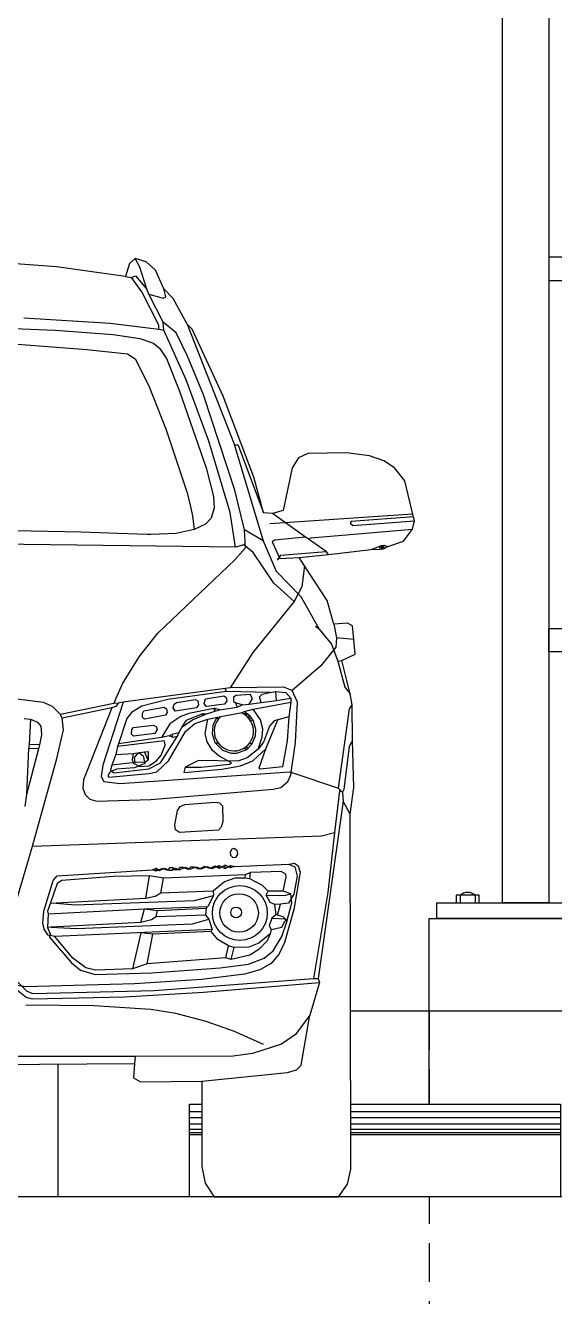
# Model space of a CAD drawing. Header units: inches. Extents: x 7915 to 10666, y -851 to 1175.
# Drawn here: x 8290.3 to 8324.6, y 670.2 to 752.4 of the extents above; entities that cross this region are included whole.
import ezdxf

# ---------------------------------------------------------------- set-up
doc = ezdxf.new("R2010")
doc.units = ezdxf.units.IN
doc.header["$LTSCALE"] = 10
doc.header["$MEASUREMENT"] = 0
doc.linetypes.add('Amconstr', pattern=[9999, 9999, 0])
doc.linetypes.add('HIDDEN2', pattern=[0.1875, 0.125, -0.0625])
for name, color, linetype in [('BOLD  DIM', 230, 'Continuous'), ('CAR1', 250, 'Continuous'), ('FINISH', 2, 'Continuous'), ('KERB STONE', 6, 'Continuous'), ('SHADE COL', 4, 'Continuous'), ('STONE', 251, 'Continuous'), ('WALL', 4, 'Continuous')]:
    doc.layers.add(name, color=color, linetype=linetype)

# ---------------------------------------------------------------- blocks, each defined once
blk = doc.blocks.new('A$C3e5476b5')
at = {"layer": 'BOLD  DIM', "color": 1, "linetype": 'HIDDEN2', "ltscale": 2}
blk.add_lwpolyline([(8.5, 36), (-8.5, 36), (-8.5, 4), (-20.5, 4), (-20.5, 0), (20.5, 0), (20.5, 4), (8.5, 4)], close=True, dxfattribs=at)
at = {"layer": 'SHADE COL', "color": 1}
for p, q in [((-6.494, 43.5), (-6.494, 43)), ((-5.506, 43.5), (-5.506, 43))]:
    blk.add_line(p, q, dxfattribs=at)
at = {"layer": 'SHADE COL', "linetype": 'Amconstr', "lineweight": 25}
blk.add_lwpolyline([(-0.75, 43), (-3.75, 43), (-3.75, 192), (-0.75, 192)], close=True, dxfattribs=at)
at = {"layer": 'SHADE COL', "color": 3}
for points in [[(-0.75, 83.249), (0.75, 83.249), (0.75, 84.749), (-0.75, 84.749)], [(-0.75, 60.749), (0.75, 60.749), (0.75, 59.249), (-0.75, 59.249)]]:
    blk.add_lwpolyline(points, close=True, dxfattribs=at)
at = {"layer": 'SHADE COL'}
blk.add_lwpolyline([(-8, 43), (8, 43), (8, 42), (-8, 42)], close=True, dxfattribs=at)
at = {"layer": 'SHADE COL', "color": 1}
blk.add_lwpolyline([(-5.25, 43.5), (-6.75, 43.5), (-6.75, 43), (-5.25, 43)], close=True, dxfattribs=at)
blk.add_arc((-6, 42.914), 0.767, 49.85812, 130.14188, dxfattribs=at)
at = {"layer": 'WALL'}
blk.add_lwpolyline([(-8.5, 42), (8.5, 42), (8.5, 36), (-8.5, 36)], close=True, dxfattribs=at)
blk = doc.blocks.new('*U272')
at = {"layer": 'SHADE COL', "linetype": 'Amconstr', "lineweight": 25}
blk.add_blockref('A$C3e5476b5', (0, -102.216), dxfattribs=at)
blk = doc.blocks.new('*U273')
at = {"layer": 'SHADE COL', "color": 0, "linetype": 'ByBlock', "lineweight": -2}
blk.add_blockref('*U272', (192, 0), dxfattribs=at)
blk = doc.blocks.new('A$C05ee71f7')
blk.add_wipeout([(57.797, 59.508), (58.053, 60.35), (58.439, 60.671), (59.152, 60.45), (59.737, 59.908), (60.293, 58.71), (60.878, 58.096), (61.791, 56.427), (62.119, 56.099), (64.116, 51.777), (64.116, 51.777), (66.112, 46.528), (66.74, 44.232), (67.311, 44.189), (67.999, 44.386), (68.594, 47.127), (68.994, 47.784), (69.607, 48.069), (72.103, 48.097), (73.587, 47.912), (74.514, 47.598), (75.213, 47.142), (75.869, 46.3), (75.869, 46.3), (76.445, 43.95), (76.382, 43.162), (75.798, 42.392), (74.785, 42.05), (74.542, 41.921), (74.271, 41.878), (73.701, 41.864), (69.037, 41.336), (70.862, 38.555), (71.268, 37.056), (72.175, 37.086), (72.488, 36.915), (72.588, 36.044), (72.66, 35.089), (71.804, 34.675), (72.331, 32.521), (72.474, 31.822), (72.488, 29.512), (72.574, 26.459), (72.331, 24.748), (72.389, 1.797), (72.16, 0.827), (71.59, 0), (63.545, 0), (62.96, 0.884), (62.746, 1.954), (62.746, 7.474), (58.781, 7.431), (58.324, 7.702), (58.318, 8.615), (17.43, 8.615), (17.473, 7.702), (17.031, 7.431), (13.151, 7.46), (13.151, 1.797), (12.923, 0.827), (12.352, 0), (4.322, 0), (3.68, 0.998), (3.509, 1.968), (3.552, 24.662), (3.409, 29.141), (3.409, 29.141), (3.295, 29.426), (3.195, 31.223), (3.366, 31.879), (3.48, 32.536), (3.994, 34.647), (3.138, 35.103), (3.209, 36.044), (3.224, 36.715), (3.537, 37.071), (4.536, 37.029), (4.935, 38.541), (6.419, 40.794), (6.747, 41.308), (4.992, 41.436), (2.61, 41.836), (0.785, 42.321), (0.1, 43.062), (0, 43.661), (0, 43.961), (0.628, 46.143), (1.269, 47.156), (1.983, 47.712), (2.953, 47.983), (4.251, 48.097), (6.362, 48.04), (7.16, 47.769), (7.446, 47.27), (7.774, 44.546), (8.202, 44.161), (9.1, 44.36), (9.985, 47.07), (11.425, 51.164), (13.665, 56.071), (14.021, 56.413), (14.934, 58.11), (15.519, 58.724), (15.961, 59.737), (16.632, 60.435), (17.402, 60.664), (17.73, 60.378), (17.987, 59.508), (22.494, 60.136), (31.466, 60.692), (45.387, 60.721), (53.332, 60.136)]).dxf.layer = 'CAR1'
at = {"layer": 'CAR1'}
for p, q in [((58.724, 60.107), (58.439, 60.671)), ((59.18, 58.695), (58.724, 60.107)), ((57.797, 59.508), (58.182, 59.451)), ((58.182, 59.451), (58.453, 59.551)), ((58.852, 58.524), (58.182, 59.451)), ((58.453, 59.551), (59.18, 58.695)), ((59.965, 56.356), (58.852, 58.524)), ((59.323, 58.367), (59.18, 58.695)), ((59.323, 58.367), (60.25, 58.11)), ((60.25, 56.556), (59.323, 58.367)), ((60.407, 58.196), (60.293, 58.71)), ((60.25, 58.11), (60.407, 58.196)), ((51.235, 56.827), (56.812, 56.484)), ((43.319, 56.427), (53.247, 56.042)), ((53.247, 56.042), (56.998, 55.757)), ((56.812, 56.484), (59.965, 56.114)), ((59.965, 56.114), (59.965, 56.356)), ((59.965, 56.114), (60.293, 56.028)), ((60.293, 56.028), (60.25, 56.556)), ((61.077, 55.857), (60.25, 56.556)), ((61.733, 52.819), (60.293, 56.028)), ((61.791, 56.427), (64.814, 48.739)), ((50.251, 55.172), (55.301, 54.787)), ((56.998, 55.757), (58.724, 55.5)), ((58.724, 55.5), (59.622, 55.201)), ((59.622, 55.201), (60.008, 54.873)), ((61.805, 54.359), (61.077, 55.857)), ((55.301, 54.787), (57.925, 54.516)), ((57.925, 54.516), (58.439, 54.188)), ((60.008, 54.873), (60.45, 54.202)), ((62.86, 51.849), (61.805, 54.359)), ((58.439, 54.188), (59.309, 52.434)), ((60.45, 54.202), (61.306, 52.091)), ((63.188, 48.853), (61.733, 52.819)), ((59.309, 52.434), (60.435, 49.595)), ((61.306, 52.091), (63.017, 47.142)), ((64.886, 45.687), (62.86, 51.849)), ((60.435, 49.595), (61.762, 45.587)), ((64.572, 44.246), (63.188, 48.853)), ((64.814, 48.739), (66.712, 42.42)), ((65.085, 48.597), (64.843, 48.618)), ((64.843, 48.618), (65.085, 48.597)), ((65.085, 48.597), (66.74, 44.232)), ((63.017, 47.142), (63.488, 45.273)), ((61.762, 45.587), (61.947, 44.917)), ((63.488, 45.273), (63.531, 44.56)), ((65.513, 43.119), (64.886, 45.687)), ((61.947, 44.917), (62.133, 44.032)), ((63.531, 44.56), (63.345, 43.875)), ((62.133, 44.032), (62.247, 43.148)), ((63.345, 43.875), (62.974, 43.49)), ((64.914, 42.007), (64.572, 44.246)), ((76.397, 44.146), (67.139, 43.519)), ((69.45, 42.649), (67.311, 44.189)), ((72.403, 43.676), (72.331, 43.561)), ((76.439, 43.975), (72.403, 43.676)), ((72.517, 43.405), (76.496, 43.704)), ((54.944, 42.977), (46.714, 43.134)), ((56.698, 42.905), (54.944, 42.977)), ((59.209, 42.834), (56.698, 42.905)), ((59.437, 42.82), (59.209, 42.834)), ((61.092, 42.891), (59.437, 42.82)), ((62.247, 43.148), (61.092, 42.891)), ((62.974, 43.49), (62.247, 43.148)), ((66.712, 42.42), (65.513, 43.119)), ((65.57, 41.964), (65.513, 43.119)), ((69.792, 42.62), (76.382, 43.162)), ((72.331, 43.561), (72.517, 43.405)), ((64.914, 42.007), (38.812, 42.349)), ((64.886, 41.194), (65.57, 41.964)), ((65.471, 42.164), (64.914, 42.007)), ((66.055, 41.664), (65.471, 42.164)), ((66.712, 42.42), (67.553, 40.452)), ((67.468, 42.463), (67.296, 42.349)), ((67.296, 42.349), (67.796, 41.265)), ((69.45, 42.649), (67.468, 42.463)), ((69.65, 42.534), (69.45, 42.649)), ((69.65, 42.534), (69.792, 42.62)), ((70.777, 41.721), (69.65, 42.534)), ((73.701, 41.864), (74.257, 42.078)), ((74.257, 42.078), (74.343, 42.107)), ((74.271, 41.878), (74.257, 42.078)), ((74.343, 42.107), (74.428, 42.121)), ((74.385, 41.893), (74.343, 42.107)), ((74.428, 42.121), (74.528, 42.135)), ((74.471, 41.907), (74.428, 42.121)), ((74.542, 41.921), (74.528, 42.135)), ((74.528, 42.135), (74.785, 42.05)), ((59.893, 36.444), (64.886, 41.194)), ((67.396, 39.682), (66.055, 41.664)), ((67.639, 41.165), (67.853, 41.479)), ((67.796, 41.265), (69.037, 41.336)), ((67.853, 41.479), (70.777, 41.721)), ((70.948, 41.536), (70.777, 41.721)), ((67.553, 40.452), (69.151, 38.826)), ((69.379, 40.794), (69.208, 39.439)), ((68.723, 38.484), (67.396, 39.682)), ((69.208, 39.439), (68.723, 38.484)), ((69.151, 38.826), (70.335, 36.715)), ((68.723, 38.484), (66.041, 35.203)), ((71.276, 37.029), (71.447, 36.144)), ((58.681, 34.918), (59.893, 36.444)), ((70.335, 36.715), (70.106, 36.886)), ((70.335, 36.715), (71.133, 35.731)), ((71.404, 35.531), (70.434, 34.333)), ((71.133, 35.731), (71.533, 34.632)), ((71.447, 36.144), (71.404, 35.531)), ((72.588, 36.044), (71.447, 36.144)), ((57.611, 33.177), (58.681, 34.918)), ((66.041, 35.203), (64.586, 32.921)), ((71.533, 34.632), (71.804, 34.675)), ((71.533, 34.632), (71.989, 32.964)), ((70.434, 34.333), (68.594, 32.735)), ((57.041, 31.908), (57.611, 33.177)), ((64.586, 32.921), (64.258, 32.864)), ((68.052, 32.964), (64.586, 32.921)), ((68.594, 32.735), (68.052, 32.964)), ((71.989, 32.964), (72.331, 32.521)), ((52.491, 31.965), (49.895, 32.293)), ((64.258, 32.864), (57.654, 31.979)), ((60.55, 32.165), (58.852, 31.723)), ((64.329, 32.678), (60.55, 32.165)), ((61.106, 31.965), (62.333, 32.165)), ((62.333, 32.165), (62.489, 32.065)), ((62.489, 32.065), (62.532, 31.822)), ((62.889, 31.908), (62.974, 32.193)), ((62.974, 32.193), (64.173, 32.393)), ((64.173, 32.393), (64.315, 32.293)), ((64.358, 32.079), (64.201, 31.865)), ((64.329, 32.678), (64.258, 32.864)), ((64.315, 32.293), (64.358, 32.079)), ((67.139, 32.607), (64.329, 32.678)), ((64.957, 32.421), (64.786, 32.307)), ((64.786, 32.307), (64.786, 32.022)), ((65.898, 32.479), (64.957, 32.421)), ((65.813, 31.851), (66.027, 32.208)), ((66.027, 32.208), (65.898, 32.479)), ((66.483, 32.336), (66.654, 32.507)), ((66.583, 31.965), (66.483, 32.336)), ((66.583, 31.965), (67.567, 32.093)), ((66.654, 32.507), (67.139, 32.607)), ((67.139, 32.607), (67.525, 32.664)), ((67.525, 32.664), (68.181, 32.607)), ((67.567, 32.093), (67.525, 32.664)), ((67.567, 32.093), (68.494, 32.236)), ((68.181, 32.607), (68.494, 32.236)), ((68.494, 32.236), (68.509, 31.979)), ((68.922, 31.979), (68.594, 32.735)), ((53.075, 31.694), (52.491, 31.965)), ((53.603, 31.181), (53.075, 31.694)), ((57.041, 31.908), (53.603, 31.181)), ((56.912, 31.608), (53.717, 30.952)), ((56.912, 31.608), (55.087, 26.973)), ((57.654, 31.979), (56.342, 27.9)), ((57.169, 31.694), (56.912, 31.608)), ((57.34, 31.922), (57.041, 31.908)), ((57.34, 31.922), (57.169, 31.694)), ((57.654, 31.979), (57.34, 31.922)), ((58.182, 31.309), (57.897, 30.924)), ((58.852, 31.723), (58.182, 31.309)), ((58.895, 31.252), (58.995, 31.423)), ((58.909, 31.024), (58.895, 31.252)), ((58.995, 31.423), (60.279, 31.651)), ((60.279, 31.651), (60.464, 31.551)), ((60.507, 31.323), (60.393, 31.138)), ((60.464, 31.551), (60.507, 31.323)), ((60.892, 31.623), (60.949, 31.851)), ((61.02, 31.395), (60.892, 31.623)), ((60.949, 31.851), (61.106, 31.965)), ((62.39, 31.623), (61.02, 31.395)), ((61.905, 31.252), (61.391, 31.066)), ((61.748, 30.824), (62.818, 31.245)), ((63.516, 31.58), (61.905, 31.252)), ((62.147, 30.852), (63.046, 31.238)), ((62.532, 31.822), (62.39, 31.623)), ((62.818, 31.245), (62.789, 31.181)), ((62.839, 31.131), (62.818, 31.245)), ((62.818, 31.245), (63.046, 31.238)), ((63.031, 31.708), (62.889, 31.908)), ((64.201, 31.865), (63.031, 31.708)), ((63.046, 31.238), (63.887, 31.494)), ((63.616, 31.58), (63.516, 31.58)), ((63.516, 31.58), (63.588, 31.373)), ((63.588, 31.373), (63.616, 31.58)), ((63.887, 31.494), (63.616, 31.58)), ((63.887, 31.494), (65.028, 31.666)), ((63.973, 31.066), (65.342, 31.323)), ((64.786, 32.022), (64.914, 31.937)), ((64.914, 31.937), (65.028, 31.666)), ((65.356, 31.822), (64.914, 31.937)), ((65.028, 31.666), (65.356, 31.822)), ((65.342, 31.323), (65.499, 31.38)), ((65.356, 31.822), (65.813, 31.851)), ((65.499, 31.38), (66.055, 31.523)), ((65.57, 31.309), (65.499, 31.38)), ((65.528, 31.166), (65.57, 31.309)), ((65.556, 31.138), (65.613, 31.28)), ((65.613, 31.28), (65.57, 31.309)), ((65.67, 31.223), (65.613, 31.28)), ((65.813, 31.851), (66.583, 31.965)), ((66.055, 31.523), (68.509, 31.979)), ((66.54, 30.838), (66.055, 31.523)), ((68.509, 31.979), (68.38, 31.038)), ((68.794, 29.369), (68.922, 31.979)), ((71.59, 26.416), (72.303, 31.551)), ((72.303, 31.551), (72.474, 31.822)), ((51.25, 30.924), (51.649, 30.895)), ((51.649, 30.895), (51.563, 29.241)), ((51.649, 30.895), (52.105, 30.696)), ((52.105, 30.696), (52.319, 30.439)), ((52.319, 30.439), (52.376, 29.868)), ((53.717, 30.952), (53.603, 31.181)), ((53.789, 30.196), (53.717, 30.952)), ((57.897, 30.924), (57.355, 29.298)), ((58.324, 30.339), (59.594, 30.496)), ((59.038, 30.895), (58.909, 31.024)), ((60.393, 31.138), (59.038, 30.895)), ((59.594, 30.496), (59.794, 30.41)), ((60.664, 30.581), (60.136, 29.697)), ((61.391, 31.066), (60.664, 30.581)), ((61.462, 30.396), (62.147, 30.852)), ((61.462, 30.396), (61.748, 30.824)), ((61.676, 30.096), (62.29, 30.596)), ((62.29, 30.596), (63.131, 30.895)), ((62.789, 31.181), (62.839, 31.131)), ((62.96, 29.954), (63.131, 30.895)), ((63.131, 30.895), (63.973, 31.066)), ((63.445, 30.467), (63.402, 29.954)), ((63.695, 30.974), (63.445, 30.467)), ((63.83, 30.881), (63.695, 30.974)), ((65.599, 31.109), (65.67, 31.223)), ((65.841, 31.095), (65.67, 31.223)), ((65.706, 31.017), (65.841, 31.095)), ((65.799, 30.995), (65.706, 31.017)), ((65.841, 31.095), (65.799, 30.995)), ((65.813, 30.881), (65.956, 30.952)), ((65.956, 30.952), (65.841, 31.095)), ((65.913, 30.767), (66.055, 30.81)), ((66.055, 30.81), (65.956, 30.952)), ((66.241, 30.211), (66.055, 30.81)), ((66.683, 30.268), (66.54, 30.838)), ((67.125, 30.439), (66.726, 29.398)), ((66.883, 28.97), (67.667, 30.838)), ((67.425, 30.781), (67.125, 30.439)), ((67.667, 30.838), (67.425, 30.781)), ((68.38, 31.038), (67.667, 30.838)), ((68.38, 31.038), (68.266, 29.483)), ((52.376, 29.868), (52.248, 29.226)), ((53.361, 28.342), (53.789, 30.196)), ((60.136, 29.697), (57.355, 29.298)), ((58.196, 29.925), (58.21, 30.211)), ((58.324, 29.783), (58.196, 29.925)), ((58.21, 30.211), (58.324, 30.339)), ((59.694, 29.954), (58.324, 29.783)), ((59.851, 30.211), (59.694, 29.954)), ((59.794, 30.41), (59.851, 30.211)), ((60.079, 28.057), (61.163, 29.783)), ((60.635, 29.797), (60.136, 29.697)), ((60.592, 28.199), (61.676, 30.096)), ((60.821, 29.897), (60.635, 29.797)), ((60.635, 29.797), (60.863, 29.726)), ((61.263, 29.997), (60.821, 29.897)), ((60.863, 29.726), (60.821, 29.897)), ((60.863, 29.726), (61.163, 29.783)), ((61.163, 29.783), (61.263, 29.997)), ((61.263, 29.997), (61.462, 30.396)), ((63.089, 29.412), (62.96, 29.954)), ((63.402, 29.954), (63.588, 29.383)), ((65.984, 29.269), (66.212, 29.811)), ((66.212, 29.811), (66.241, 30.211)), ((66.398, 28.955), (66.654, 29.726)), ((66.654, 29.726), (66.683, 30.268)), ((51.535, 28.984), (51.407, 26.017)), ((52.177, 28.97), (51.407, 26.017)), ((51.563, 29.241), (51.535, 28.984)), ((52.177, 28.97), (51.535, 28.984)), ((52.248, 29.226), (51.563, 29.241)), ((52.248, 29.226), (52.177, 28.97)), ((57.297, 29.112), (57.169, 28.599)), ((60.321, 29.483), (57.297, 29.112)), ((57.355, 29.298), (57.297, 29.112)), ((58.31, 28.67), (59.023, 28.77)), ((59.023, 28.77), (59.266, 28.798)), ((59.266, 28.242), (59.023, 28.77)), ((59.266, 28.798), (59.266, 28.242)), ((60.122, 28.556), (60.364, 29.212)), ((60.364, 29.212), (60.321, 29.483)), ((63.431, 28.856), (63.089, 29.412)), ((63.859, 28.499), (63.431, 28.856)), ((63.588, 29.383), (64.073, 28.884)), ((63.631, 29.333), (63.759, 29.383)), ((63.716, 29.312), (63.631, 29.333)), ((63.759, 29.383), (63.716, 29.312)), ((64.073, 28.884), (64.643, 28.684)), ((65, 28.684), (65.585, 28.898)), ((65.585, 28.898), (65.542, 29.041)), ((65.585, 28.898), (65.713, 28.998)), ((65.713, 28.998), (65.642, 29.127)), ((66.398, 28.955), (65.685, 28.385)), ((65.713, 28.998), (65.984, 29.269)), ((65.984, 29.269), (65.841, 29.326)), ((66.041, 28.199), (66.883, 28.97)), ((66.726, 29.398), (66.398, 28.955)), ((66.455, 27.729), (66.883, 28.97)), ((68.266, 29.483), (67.952, 27.8)), ((68.509, 27.287), (68.794, 29.369)), ((72.274, 29.112), (71.932, 26.331)), ((72.488, 29.512), (72.274, 29.112)), ((51.792, 22.665), (53.361, 28.342)), ((57.169, 28.599), (56.927, 27.914)), ((58.439, 28.085), (56.927, 27.914)), ((57.169, 28.599), (58.31, 28.67)), ((58.31, 28.67), (58.225, 28.256)), ((58.225, 28.256), (58.324, 28.05)), ((58.324, 28.05), (58.724, 27.821)), ((58.396, 28.413), (58.667, 28.734)), ((58.439, 28.085), (58.396, 28.413)), ((59.052, 28.028), (58.396, 27.743)), ((59.08, 28.1), (58.439, 28.085)), ((58.667, 28.734), (58.952, 28.513)), ((58.952, 28.513), (59.052, 28.028)), ((59.266, 28.242), (59.08, 28.1)), ((59.309, 27.672), (60.079, 28.057)), ((59.323, 27.871), (59.808, 28.185)), ((59.808, 28.185), (60.122, 28.556)), ((59.822, 27.486), (60.592, 28.199)), ((62.532, 28.214), (61.662, 27.786)), ((65.071, 28.171), (62.532, 28.214)), ((62.703, 27.772), (64.543, 27.985)), ((64.672, 28.071), (63.859, 28.499)), ((64.543, 27.985), (64.672, 28.071)), ((64.643, 28.684), (65, 28.684)), ((65.685, 28.385), (65.071, 28.171)), ((65.242, 27.871), (66.041, 28.199)), ((56.342, 27.9), (56.228, 27.172)), ((56.228, 27.172), (56.413, 26.844)), ((56.784, 27.458), (56.656, 27.229)), ((56.656, 27.229), (56.727, 27.13)), ((56.727, 27.13), (59.323, 27.372)), ((57.226, 27.657), (56.784, 27.458)), ((56.927, 27.914), (56.841, 27.586)), ((56.841, 27.586), (57.041, 27.415)), ((57.041, 27.415), (59.309, 27.672)), ((58.396, 27.743), (57.226, 27.657)), ((57.44, 26.73), (68.437, 27.486)), ((58.724, 27.821), (59.323, 27.871)), ((59.323, 27.372), (59.822, 27.486)), ((61.662, 27.786), (61.577, 27.443)), ((61.577, 27.443), (64.03, 27.657)), ((61.662, 27.786), (62.703, 27.772)), ((64.03, 27.657), (65.242, 27.871)), ((66.526, 27.657), (66.455, 27.729)), ((67.952, 27.8), (66.526, 27.657)), ((68.309, 26.844), (68.509, 27.287)), ((68.437, 27.486), (71.59, 26.416)), ((55.087, 26.973), (55.044, 26.431)), ((55.044, 26.431), (55.186, 26.017)), ((56.413, 26.844), (57.44, 26.73)), ((59.437, 25.689), (67.353, 26.359)), ((67.353, 26.359), (67.853, 26.474)), ((67.853, 26.474), (68.309, 26.844)), ((71.59, 26.416), (71.846, 26.145)), ((71.932, 26.331), (71.846, 26.174)), ((51.407, 26.017), (51.292, 25.233)), ((55.186, 26.017), (55.486, 25.718)), ((55.486, 25.718), (55.957, 25.575)), ((55.957, 25.575), (59.437, 25.689)), ((61.648, 25.361), (63.574, 25.518)), ((63.574, 25.518), (63.887, 25.475)), ((71.889, 25.575), (70.263, 14.121)), ((71.647, 26.245), (71.319, 23.549)), ((71.846, 26.174), (71.647, 26.245)), ((71.846, 26.145), (71.889, 25.575)), ((72.331, 24.748), (71.889, 25.575)), ((60.992, 24.063), (61.163, 24.99)), ((61.163, 24.99), (61.348, 25.247)), ((61.348, 25.247), (61.648, 25.361)), ((63.887, 25.475), (64.073, 25.29)), ((64.073, 25.29), (64.101, 24.263)), ((61.035, 23.735), (60.992, 24.063)), ((64.001, 23.892), (63.816, 23.706)), ((64.101, 24.263), (64.001, 23.892)), ((51.792, 22.665), (70.477, 23.35)), ((61.291, 23.564), (61.035, 23.735)), ((63.816, 23.706), (61.291, 23.564)), ((70.477, 23.35), (71.319, 23.549)), ((71.319, 23.549), (70.891, 19.67)), ((50.679, 18.914), (51.792, 22.665)), ((64.6, 22.308), (64.7, 22.494)), ((64.629, 22.066), (64.6, 22.308)), ((64.7, 22.494), (64.843, 22.551)), ((64.843, 22.551), (65.014, 22.423)), ((65.014, 22.423), (65.057, 22.166)), ((63.616, 21.381), (63.245, 21.224)), ((63.417, 21.239), (63.873, 21.424)), ((63.873, 21.224), (63.616, 21.381)), ((64.258, 21.438), (63.873, 21.224)), ((63.873, 21.224), (63.873, 21.424)), ((63.873, 21.424), (64.244, 21.239)), ((64.244, 21.239), (64.258, 21.438)), ((64.244, 21.239), (64.6, 21.424)), ((64.6, 21.282), (64.258, 21.438)), ((64.6, 21.282), (64.6, 21.424)), ((64.6, 21.424), (64.843, 21.367)), ((64.772, 21.923), (64.629, 22.066)), ((64.914, 21.938), (64.772, 21.923)), ((64.843, 21.367), (68.366, 21.51)), ((65.057, 22.166), (64.914, 21.938)), ((68.366, 21.51), (68.737, 21.567)), ((68.366, 21.51), (68.751, 21.339)), ((68.737, 21.567), (68.979, 21.396)), ((68.979, 21.396), (69.108, 20.982)), ((53.118, 20.454), (53.389, 20.754)), ((53.389, 20.754), (59.551, 21.139)), ((57.026, 20.711), (53.689, 20.454)), ((59.366, 20.754), (57.026, 20.711)), ((59.109, 19.285), (59.366, 20.754)), ((60.264, 20.611), (59.366, 20.754)), ((59.551, 21.139), (59.794, 21.253)), ((59.794, 21.053), (59.551, 21.139)), ((59.794, 21.053), (59.794, 21.253)), ((59.794, 21.253), (60.008, 21.096)), ((60.193, 21.239), (59.794, 21.053)), ((60.008, 21.096), (60.336, 21.253)), ((60.093, 19.641), (60.264, 20.611)), ((60.521, 21.11), (60.193, 21.239)), ((65.57, 20.825), (60.264, 20.611)), ((60.336, 21.253), (60.635, 21.125)), ((60.649, 21.267), (60.521, 21.11)), ((60.635, 21.125), (60.849, 21.125)), ((60.863, 21.267), (60.649, 21.267)), ((60.849, 21.125), (60.978, 21.282)), ((60.963, 21.139), (60.863, 21.267)), ((61.191, 21.139), (60.963, 21.139)), ((60.978, 21.282), (61.306, 21.153)), ((61.32, 21.296), (61.191, 21.139)), ((61.306, 21.153), (61.662, 21.31)), ((61.534, 21.296), (61.32, 21.296)), ((61.862, 21.167), (61.534, 21.296)), ((61.662, 21.31), (61.99, 21.182)), ((62.004, 21.324), (61.862, 21.167)), ((61.99, 21.182), (62.361, 21.339)), ((62.218, 21.324), (62.004, 21.324)), ((62.561, 21.196), (62.218, 21.324)), ((62.361, 21.339), (62.703, 21.21)), ((62.917, 21.353), (62.561, 21.196)), ((62.703, 21.21), (63.074, 21.367)), ((63.245, 21.224), (62.917, 21.353)), ((63.074, 21.367), (63.417, 21.239)), ((64.872, 20.597), (64.201, 20.369)), ((64.843, 21.367), (64.6, 21.282)), ((65.556, 20.611), (64.872, 20.597)), ((65.556, 20.611), (65.57, 20.825)), ((65.841, 20.554), (65.556, 20.611)), ((65.898, 20.968), (65.57, 20.825)), ((65.841, 20.554), (65.898, 20.968)), ((66.669, 20.14), (65.841, 20.554)), ((67.881, 21.039), (65.898, 20.968)), ((68.181, 20.854), (67.881, 21.039)), ((68.01, 19.755), (68.209, 20.682)), ((68.209, 20.682), (68.181, 20.854)), ((69.108, 20.982), (68.694, 18.571)), ((68.908, 20.725), (68.694, 19.57)), ((68.751, 21.339), (68.908, 20.725)), ((52.519, 18.472), (53.118, 20.454)), ((53.389, 20.269), (52.961, 19.014)), ((53.689, 20.454), (53.389, 20.269)), ((63.474, 19.77), (60.093, 19.641)), ((64.201, 20.369), (63.474, 19.77)), ((63.474, 19.77), (63.488, 19.484)), ((67.025, 19.755), (66.669, 20.14)), ((66.911, 19.513), (67.025, 19.755)), ((68.01, 19.755), (67.025, 19.755)), ((68.494, 19.598), (68.01, 19.755)), ((52.961, 19.014), (52.747, 18.472)), ((52.961, 19.014), (53.318, 18.985)), ((59.109, 19.285), (53.318, 18.985)), ((53.318, 18.985), (54.545, 18.885)), ((54.545, 18.885), (62.276, 19.17)), ((59.722, 19.427), (59.109, 19.285)), ((60.093, 19.641), (59.722, 19.427)), ((62.276, 19.17), (63.488, 19.484)), ((63.488, 19.484), (63.131, 18.771)), ((66.911, 19.513), (68.095, 19.484)), ((67.154, 19.028), (66.911, 19.513)), ((67.453, 18.899), (67.154, 19.028)), ((67.824, 18.928), (67.453, 18.899)), ((67.639, 18.215), (67.824, 18.928)), ((68.352, 18.985), (67.824, 18.928)), ((68.095, 19.484), (68.494, 19.598)), ((68.252, 17.773), (68.566, 18.999)), ((68.694, 19.57), (68.352, 18.985)), ((68.566, 18.999), (68.494, 19.598)), ((70.891, 19.67), (69.978, 14.107)), ((52.448, 17.687), (52.519, 18.472)), ((52.747, 18.472), (52.804, 18.3)), ((52.804, 18.3), (52.747, 17.416)), ((52.804, 18.3), (59.038, 18.614)), ((58.795, 17.744), (59.038, 18.614)), ((59.038, 18.614), (63.131, 18.771)), ((59.038, 18.614), (59.865, 18.514)), ((59.794, 18.101), (59.48, 17.901)), ((59.794, 18.101), (59.865, 18.514)), ((62.989, 18.215), (59.794, 18.101)), ((59.865, 18.514), (63.017, 18.671)), ((63.017, 18.671), (62.989, 18.215)), ((62.989, 18.215), (63.188, 17.958)), ((63.131, 18.771), (63.017, 18.671)), ((67.525, 18.229), (67.282, 18.015)), ((67.453, 18.899), (67.525, 18.229)), ((67.639, 18.215), (67.525, 18.229)), ((67.995, 18.101), (67.639, 18.215)), ((68.259, 17.865), (67.995, 18.101)), ((68.694, 18.571), (68.095, 16.446)), ((52.548, 17.302), (52.448, 17.687)), ((52.79, 16.917), (52.548, 17.302)), ((52.99, 17.445), (52.747, 17.416)), ((52.747, 17.416), (52.961, 16.945)), ((58.795, 17.744), (52.99, 17.445)), ((52.99, 17.445), (54.63, 17.359)), ((63.417, 17.288), (53.232, 16.831)), ((54.63, 17.359), (62.147, 17.644)), ((59.48, 17.901), (58.795, 17.744)), ((62.147, 17.644), (63.188, 17.958)), ((63.188, 17.958), (63.417, 17.288)), ((63.345, 17.145), (63.417, 17.288)), ((67.282, 18.015), (67.097, 17.53)), ((67.097, 17.53), (67.225, 17.288)), ((67.225, 17.288), (67.154, 17.002)), ((67.225, 17.288), (67.91, 17.445)), ((67.282, 18.015), (68.109, 17.972)), ((67.91, 17.445), (68.124, 17.837)), ((67.924, 16.831), (68.252, 17.773)), ((68.109, 17.972), (68.252, 17.773)), ((68.124, 17.837), (68.259, 17.865)), ((53.232, 16.831), (52.79, 16.917)), ((52.961, 16.945), (52.876, 16.803)), ((52.876, 16.803), (54.302, 15.134)), ((54.388, 15.433), (53.232, 16.831)), ((58.788, 17.074), (58.253, 14.734)), ((59.565, 16.974), (58.788, 17.074)), ((59.209, 15.063), (59.565, 16.974)), ((63.345, 17.145), (59.565, 16.974)), ((63.773, 16.646), (63.345, 17.145)), ((64.458, 16.232), (63.773, 16.646)), ((67.154, 17.002), (66.426, 16.403)), ((66.968, 16.56), (66.441, 15.99)), ((67.154, 17.002), (66.968, 16.56)), ((67.353, 15.904), (67.924, 16.831)), ((68.095, 16.446), (67.753, 15.704)), ((64.301, 15.448), (64.458, 16.232)), ((64.829, 16.118), (64.458, 16.232)), ((64.643, 15.348), (64.829, 16.118)), ((65.856, 15.619), (64.643, 15.348)), ((65.784, 16.147), (64.829, 16.118)), ((66.426, 16.403), (65.784, 16.147)), ((66.441, 15.99), (65.856, 15.619)), ((66.783, 15.433), (67.353, 15.904)), ((67.753, 15.704), (67.239, 15.091)), ((49.88, 14.849), (51.421, 13.294)), ((54.302, 15.134), (54.887, 14.649)), ((55.229, 14.806), (54.388, 15.433)), ((55.871, 14.663), (55.229, 14.806)), ((59.209, 15.063), (58.253, 14.734)), ((64.301, 15.448), (59.209, 15.063)), ((59.508, 14.492), (63.93, 14.806)), ((63.93, 14.806), (65.77, 15.048)), ((64.643, 15.348), (64.301, 15.448)), ((65.77, 15.048), (66.783, 15.433)), ((67.239, 15.091), (66.498, 14.677)), ((54.887, 14.649), (55.843, 14.378)), ((55.843, 14.378), (59.508, 14.492)), ((58.253, 14.734), (55.871, 14.663)), ((62.746, 14.05), (58.382, 13.765)), ((59.651, 13.337), (69.978, 14.107)), ((65.499, 14.406), (62.746, 14.05)), ((66.498, 14.677), (65.499, 14.406)), ((69.978, 14.107), (70.263, 14.121)), ((70.263, 14.121), (70.349, 13.85)), ((51.335, 13.579), (50.651, 13.693)), ((50.722, 13.422), (51.378, 12.909)), ((58.382, 13.765), (51.335, 13.579)), ((51.421, 13.294), (51.806, 13.137)), ((51.806, 13.137), (59.651, 13.337)), ((57.74, 12.923), (62.86, 13.222)), ((62.86, 13.222), (70.349, 13.85)), ((70.349, 13.85), (69.735, 11.739)), ((55.757, 12.352), (51.349, 12.395)), ((51.378, 12.909), (51.763, 12.795)), ((51.763, 12.795), (57.74, 12.923)), ((59.451, 12.11), (55.757, 12.352)), ((61.063, 11.853), (59.451, 12.11)), ((63.031, 11.325), (61.063, 11.853)), ((69.735, 11.739), (68.794, 10.498)), ((69.165, 8.515), (69.735, 11.739)), ((64.857, 10.684), (63.031, 11.325)), ((66.726, 9.856), (64.857, 10.684)), ((67.895, 9.871), (66.027, 9.257)), ((68.794, 10.498), (67.895, 9.871)), ((58.424, 9.072), (17.373, 9.072)), ((58.424, 9.072), (58.382, 8.615)), ((64.772, 9.086), (58.424, 9.072)), ((66.027, 9.257), (64.772, 9.086)), ((68.865, 8.202), (69.165, 8.515)), ((62.746, 7.474), (68.281, 8.045)), ((68.281, 8.045), (68.865, 8.202))]:
    blk.add_line(p, q, dxfattribs=at)
blk.add_lwpolyline([(36.815, 8.473), (58.382, 8.615), (58.324, 7.702), (58.781, 7.431), (62.746, 7.474), (62.746, 1.954), (62.96, 0.884), (63.545, 0), (68.466, 0), (71.59, 0), (72.16, 0.827), (72.389, 1.797), (72.331, 24.748), (72.574, 26.459), (72.488, 29.512), (72.474, 31.822), (72.331, 32.521), (71.804, 34.675), (72.66, 35.089), (72.588, 36.044), (72.488, 36.915), (72.175, 37.086), (71.276, 37.029), (70.862, 38.555), (69.379, 40.794), (69.037, 41.336), (70.948, 41.536), (73.701, 41.864), (74.271, 41.878), (74.385, 41.893), (74.471, 41.907), (74.542, 41.921), (74.785, 42.05), (75.798, 42.392), (76.382, 43.162), (76.496, 43.704), (76.445, 43.95), (75.869, 46.3), (75.213, 47.142), (74.514, 47.598), (73.587, 47.912), (72.103, 48.097), (69.607, 48.069), (68.994, 47.784), (68.594, 47.127), (67.999, 44.386), (67.311, 44.189), (66.74, 44.232), (66.112, 46.528), (64.116, 51.777), (62.119, 56.099), (61.791, 56.427), (60.878, 58.096), (60.293, 58.71), (59.737, 59.908), (59.152, 60.45), (58.439, 60.671), (58.053, 60.35), (57.797, 59.508), (53.332, 60.136), (45.387, 60.721)], dxfattribs=at)
for centre, radius in [((65.2, 18.351, 576226.728), 1.777), ((65.154, 18.354, 576226.728), 1.245), ((64.96, 18.385, 576226.728), 0.349)]:
    blk.add_circle(centre, radius, dxfattribs=at)
blk.add_arc((64.818, 30.106, 576226.728), 1.274, 131.33785, 66.69971, dxfattribs=at)
blk = doc.blocks.new('A$C5243171d')
at = {"color": 3}
blk.add_wipeout([(24, 6), (24, 0), (0, 0), (0, 6)], dxfattribs=at).dxf.layer = 'KERB STONE'
at = {"layer": 'KERB STONE', "color": 250}
for p, q in [((24, 5.493), (0, 5.493)), ((24, 5.109), (0, 5.109)), ((24, 4.703), (0, 4.703)), ((24, 4.351), (0, 4.351)), ((24, 4.143), (0, 4.143))]:
    blk.add_line(p, q, dxfattribs=at)
at = {"layer": 'KERB STONE', "color": 1}
blk.add_line((24, 4), (0, 4), dxfattribs=at)
at = {"layer": 'KERB STONE', "color": 3}
blk.add_lwpolyline([(0, 6), (24, 6), (24, 0), (0, 0)], close=True, dxfattribs=at)
blk = doc.blocks.new('*U283')
at = {"layer": 'KERB STONE'}
for p in [(-48, -3), (24, -3)]:
    blk.add_blockref('A$C5243171d', p, dxfattribs=at)
blk = doc.blocks.new('*U284')
at = {"layer": 'KERB STONE', "color": 0, "linetype": 'ByBlock', "lineweight": -2}
blk.add_blockref('*U283', (96, 0), dxfattribs=at)

msp = doc.modelspace()

# ---------------------------------------------------------------- hatches: boundary and pattern name
at = {"layer": 'STONE'}
h = msp.add_hatch(dxfattribs=at)
h.set_pattern_fill('_USER', color=256, scale=12, angle=90, pattern_type=0)
h.set_pattern_definition([(90, (8124.46, 676.695), (-12, 7e-16), [])])
h.paths.add_polyline_path([(8124.45978, 688.69508), (9677.45978, 688.69508), (9677.45978, 676.69404), (8124.45978, 676.69404)])

# ---------------------------------------------------------------- linework, layer by layer
at = {"layer": 'FINISH', "color": 2}
msp.add_lwpolyline([(9677.45978, 676.69404), (9677.45978, 688.69404), (8124.45978, 688.69509), (8124.45978, 676.69509)], dxfattribs=at)

# ---------------------------------------------------------------- block references
at = {"layer": 'SHADE COL', "linetype": 'Amconstr', "lineweight": 25}
msp.add_blockref('*U273', (8132.95978, 754.91065), dxfattribs=at)

# ---------------------------------------------------------------- next in the draw order: block references
at = {"layer": 'KERB STONE'}
msp.add_blockref('*U284', (8180.95978, 679.69404), dxfattribs=at)

# ---------------------------------------------------------------- next in the draw order: block references
at = {"layer": 'WALL'}
msp.add_blockref('A$C05ee71f7', (8239.01822, 676.69404), dxfattribs=at)

# ---------------------------------------------------------------- next in the draw order: linework, layer by layer
at = {"layer": 'WALL', "color": 7}
msp.add_line((9785.0461, 676.69404), (8071.02136, 676.69404), dxfattribs=at)

doc.saveas('drawing.dxf')
